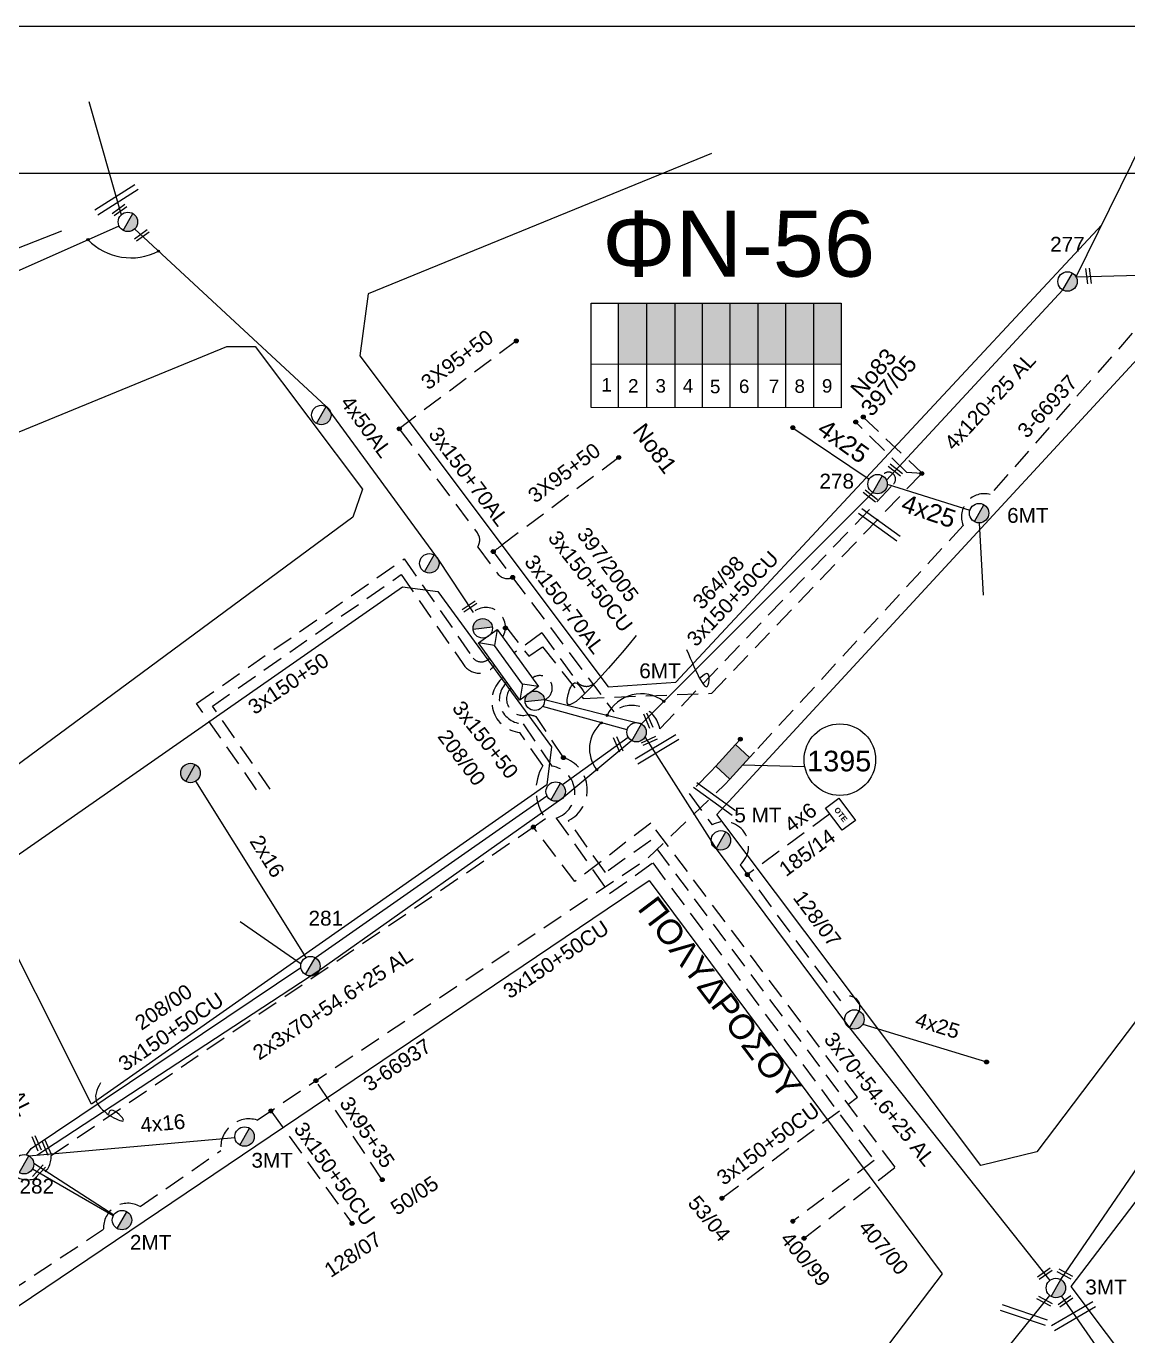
# Model space of a CAD drawing. Header units: millimetres. Extents: x 1421 to 7149, y 883 to 1925.
# Drawn here: x 5803.5 to 5937.2, y 1758.5 to 1917.4 of the extents above; entities that cross this region are included whole.
import ezdxf
from ezdxf.enums import TextEntityAlignment as Align

# ---------------------------------------------------------------- set-up
doc = ezdxf.new("R2010")
doc.units = ezdxf.units.MM
doc.linetypes.add('DASHED', pattern=[19.05, 12.7, -6.35])
for name, color, linetype in [('2x16', 7, 'Continuous'), ('3x82+57', 7, 'DASHED'), ('Link Box 4 Διευθύνσεων', 7, 'Continuous'), ('Pillar OTE', 7, 'Continuous'), ('Άγνωστα', 7, 'Continuous'), ('Γυμνά εναέρια ΧΤ (3Φ) 4x50AL', 7, 'Continuous'), ('Εναέρια παροχή ΧΤ 4x16', 7, 'SYN_LINE'), ('Εναέρια παροχή ΧΤ 4x25', 7, 'SYN_LINE'), ('Καλωδια Χ.Τ 3x95+35', 7, 'DASHED'), ('Καλωδια ΧΤ  3X95+50', 7, 'Continuous'), ('Καλώδια ΧΤ   3x150+50CU', 7, 'DASHED'), ('Καλώδια ΧΤ   3x150+70AL', 7, 'DASHED'), ('Καλώδια ΧΤ   3x150AL+50CU', 7, 'DASHED'), ('Μηχανική τομή', 7, 'Continuous'), ('Στύλος Ξύλινος', 7, 'Continuous'), ('Στύλος Ξύλινος @ 1', 7, 'Continuous'), ('Στύλος ΦΜ', 7, 'Continuous'), ('Στύλος ΦΜ @ 1', 7, 'Continuous'), ('Συνδέσεις', 7, 'Continuous'), ('Συνεστραμμένα ΧΤ   3x70+54.6+25 AL', 7, 'SYN_LINE'), ('Συνεστραμμένα ΧΤ   4x120+25 AL', 7, 'SYN_LINE'), ('Τομή', 7, 'Continuous'), ('Υποσταθμός εναέριος 2 στύλων', 7, 'Continuous'), ('Υποσταθμός πόλεως', 7, 'Continuous'), ('Υπόβαθρο ΔΕΗ', 7, 'Continuous'), ('Υπόγεια καλώδια Παροχών ΧΤ   4x6', 7, 'DASHED')]:
    doc.layers.add(name, color=color, linetype=linetype)
doc.styles.add('arial', font='ARIAL.TTF')
doc.styles.get("Standard").update_dxf_attribs({"font": 'ARIAL.TTF'})
doc.linetypes.add('SYN_LINE', pattern='A,0.5,-0.0001,["/\\/\\/\\/",Standard,S=0.1,R=0,X=0,Y=-0.05],-0.25', length=0.7501)

# ---------------------------------------------------------------- blocks, each defined once
blk = doc.blocks.new('ΥΠΑΡΧΩΝ ΤΣΙΜΕΝΤΕΝΙΟΣ ΣΤΥΛΟΣ')
at = {"layer": 'Στύλος ΦΜ'}
blk.add_hatch(color=256, dxfattribs=at).paths.add_polyline_path([(-1.29, -2.28, 0.574793), (2.62, 0, 0.268822), (1.3, 2.27)])
blk.add_line((-1.29, -2.28), (1.3, 2.27), dxfattribs=at)
blk.add_circle((0, 0), 2.62, dxfattribs=at)
at = {"layer": 'Στύλος ΦΜ', "flags": 4}
for tag, p in [('ΑΡΙΘΜΟΣ', (-4.68, 8.05)), ('ΤΥΠΟΣ', (-4.91, 3.03))]:
    blk.add_attdef(tag, p, '', height=4, dxfattribs=at)
blk = doc.blocks.new('ΥΠΑΡΧΩΝ ΞΥΛΙΝΟΣ ΣΤΥΛΟΣ')
at = {"layer": 'Στύλος Ξύλινος'}
h = blk.add_hatch(color=256, dxfattribs=at)
h.paths.add_polyline_path([(-2.62, 0, 0.270008), (-1.29, -2.28), (1.3, 2.27, 0.576266)])
h.paths.add_polyline_path([(-1.29, -2.28, 0.574793), (2.62, 0, 0.268822), (1.3, 2.27)])
blk.add_line((-1.29, -2.28), (1.3, 2.27), dxfattribs=at)
blk.add_circle((0, 0), 2.62, dxfattribs=at)
at = {"layer": 'Στύλος Ξύλινος', "flags": 4}
for tag, p in [('ΑΡΙΘΜΟΣ', (-4.91, 8.6)), ('ΤΥΠΟΣ', (-4.85, 3.39))]:
    blk.add_attdef(tag, p, '', height=4, dxfattribs=at)
blk = doc.blocks.new('LINK BOX 4 ΑΝΑΧΩΡΗΣΕΩΝ')
at = {"layer": 'Link Box 4 Διευθύνσεων', "ltscale": 40}
blk.add_hatch(color=256, dxfattribs=at).paths.add_polyline_path([(-3.54, 0), (-3.54, -4.67), (3.54, -4.67), (3.54, 0)])
for p, q in [((-3.54, 0), (-5.33, 0)), ((5.33, 0), (3.54, 0)), ((-3.54, -4.67), (-5.33, -4.67)), ((5.33, -4.67), (3.54, -4.67))]:
    blk.add_line(p, q, dxfattribs=at)
blk.add_lwpolyline([(-3.54, -4.67), (-3.54, 0), (3.54, 0), (3.54, -4.67)], close=True, dxfattribs=at)
blk = doc.blocks.new('ΥΠΟΣΤΑΘΜΟΣ ΕΝΑΕΡΙΟΣ ΕΠΙ 2 ΣΤΥΛΩΝ')
at = {"layer": 'Υποσταθμός εναέριος 2 στύλων', "linetype": 'Continuous'}
for points in [[(-11.97, -2.11, 0.574793), (-8.45, -0.07, 0.268822), (-9.64, 1.98)], [(9.68, -2.15, 0.574793), (13.19, -0.1, 0.268822), (12.01, 1.95)]]:
    blk.add_hatch(color=256, dxfattribs=at).paths.add_polyline_path(points)
for p, q in [((-11.97, -2.11), (-9.64, 1.98)), ((9.68, -2.15), (12.01, 1.95))]:
    blk.add_line(p, q, dxfattribs=at)
for centre in [(-10.81, -0.07), (10.84, -0.1)]:
    blk.add_circle(centre, 2.36, dxfattribs=at)
at = {"layer": 'Υποσταθμός πόλεως', "linetype": 'Continuous', "ltscale": 40}
blk.add_lwpolyline([(-8.57, 2.82), (8.57, 2.82), (8.57, -2.82), (-8.57, -2.82)], close=True, dxfattribs=at)
for points in [[(-5.75, 0), (-8.57, 2.82)], [(-8.57, -2.82), (-5.75, 0)], [(-5.75, 0), (5.75, 0)], [(5.75, 0), (8.57, 2.82)], [(8.57, -2.82), (5.75, 0)]]:
    blk.add_lwpolyline(points, dxfattribs=at)
at = {"layer": 'Υποσταθμός εναέριος 2 στύλων', "ltscale": 40, "flags": 1}
for tag, p in [('ΜΕΤΑΣΧΗΜΑΤΙΣΜΟΣ', (14.09, 2.51)), ('ΙΣΧΥΣ', (14.07, -0.28)), ('ΑΡΙΘΜΟΣ', (14.19, -3))]:
    blk.add_attdef(tag, p, '', height=1.8, dxfattribs=at)
blk = doc.blocks.new('ΤΟΜΗ')
at = {"layer": 'Τομή', "ltscale": 40}
for p, q in [((10.95, 0.22), (-12.13, 0.22)), ((10.95, -2.57), (-12.13, -2.57))]:
    blk.add_line(p, q, dxfattribs=at)
blk = doc.blocks.new('_ΣΥΝΔΕΣΗ')
at = {"layer": 'Συνδέσεις', "linetype": 'SYN_LINE', "ltscale": 40}
blk.add_hatch(color=256, dxfattribs=at).paths.add_polyline_path([(0.5, -0.01, 1), (-0.5, -0.01, 1)])
at = {"layer": 'Συνδέσεις'}
blk.add_circle((0, -0.01), 0.5, dxfattribs=at)
blk = doc.blocks.new('ΜΗΧΑΝΙΚΗ ΤΟΜΗ')
at = {"layer": 'Μηχανική τομή', "ltscale": 40}
for p, q in [((-3.67, 1.17), (3.91, 1.17)), ((3.91, -0.38), (-3.67, -0.38))]:
    blk.add_line(p, q, dxfattribs=at)
blk = doc.blocks.new('PILLAR ΟΤΕ')
at = {"layer": 'Pillar OTE', "ltscale": 40}
blk.add_lwpolyline([(-3.31, 2.02), (3.39, 2.02), (3.39, -1.99), (-3.31, -1.99)], close=True, dxfattribs=at)
at = {"layer": 'Pillar OTE', "insert": (-1.81, 0.71), "char_height": 1.3575, "width": 109.961, "attachment_point": 1}
blk.add_mtext('{\\fArial|b1|i0|c161|p34;OTE}', dxfattribs=at)

msp = doc.modelspace()

# ---------------------------------------------------------------- hatches: boundary and pattern name
at = {"layer": 'Καλώδια ΧΤ   3x150+50CU', "linetype": 'DASHED', "lineweight": -3, "ltscale": 0.2}
h = msp.add_hatch(color=27, dxfattribs=at)
h.dxf.hatch_style = 1
h.paths.add_polyline_path([(5888.97, 1883.76), (5885.58, 1883.76), (5885.58, 1876.39), (5888.97, 1876.39)])
h = msp.add_hatch(color=151, dxfattribs=at)
h.dxf.hatch_style = 1
h.paths.add_polyline_path([(5895.77, 1883.76), (5892.38, 1883.76), (5892.38, 1876.38), (5895.76, 1876.38)])
at = {"layer": 'Καλώδια ΧΤ   3x150AL+50CU', "linetype": 'DASHED', "lineweight": -3, "ltscale": 0.2}
h = msp.add_hatch(color=5, dxfattribs=at)
h.dxf.hatch_style = 1
h.paths.add_polyline_path([(5875.4, 1876.41), (5878.8, 1876.41), (5878.8, 1883.78), (5875.4, 1883.78)])
h = msp.add_hatch(color=6, dxfattribs=at)
h.dxf.hatch_style = 1
h.paths.add_polyline_path([(5878.88, 1876.41), (5882.27, 1876.41), (5882.27, 1883.78), (5878.88, 1883.78)])
h = msp.add_hatch(color=30, dxfattribs=at)
h.dxf.hatch_style = 1
h.paths.add_polyline_path([(5892.49, 1883.72), (5889.05, 1883.72), (5889.05, 1876.36), (5892.49, 1876.36)])
h = msp.add_hatch(color=62, dxfattribs=at)
h.dxf.hatch_style = 1
h.paths.add_polyline_path([(5899.05, 1883.77), (5895.66, 1883.77), (5895.66, 1876.39), (5899.05, 1876.39)])
h = msp.add_hatch(color=85, dxfattribs=at)
h.dxf.hatch_style = 1
h.paths.add_polyline_path([(5902.44, 1883.77), (5899.05, 1883.77), (5899.05, 1876.39), (5902.44, 1876.39)])
at = {"layer": 'Συνεστραμμένα ΧΤ   3x70+54.6+25 AL', "linetype": 'DASHED', "lineweight": -3, "ltscale": 0.2}
h = msp.add_hatch(color=1, dxfattribs=at)
h.dxf.hatch_style = 1
h.paths.add_polyline_path([(5882.28, 1876.33), (5885.58, 1876.33), (5885.58, 1883.7), (5882.28, 1883.7)])

# ---------------------------------------------------------------- linework, layer by layer
at = {"lineweight": -3, "ltscale": 0.1}
for points in [[(4932.72, 1917.4), (7149.36, 1917.4), (7149.36, 887.4), (4932.72, 887.4)], [(5038.25, 1899.55), (6989.1, 1899.55), (6989.1, 911.99), (5038.25, 911.99)]]:
    msp.add_lwpolyline(points, close=True, dxfattribs=at)
at = {"layer": '2x16', "color": 6, "lineweight": -3, "ltscale": 0.1}
msp.add_lwpolyline([(5837.5, 1804.4), (5824.11, 1825.8)], dxfattribs=at)
at = {"layer": '3x82+57', "color": 62, "linetype": 'Continuous', "lineweight": -3, "ltscale": 0.2}
msp.add_lwpolyline([(5929.07, 1765.31), (5941.56, 1783.51), (5966.36, 1815.95), (5988.1, 1842.07)], dxfattribs=at)
at = {"layer": 'Pillar OTE', "lineweight": -3, "ltscale": 40}
for points in [[(5872.08, 1871.14), (5872.08, 1883.78), (5902.41, 1883.78), (5902.41, 1871.11), (5872.08, 1871.14)], [(5875.41, 1871.14), (5875.41, 1883.78)], [(5878.85, 1871.14), (5878.85, 1883.78)], [(5882.29, 1871.13), (5882.29, 1883.78)], [(5885.58, 1871.13), (5885.58, 1883.78)], [(5888.97, 1871.13), (5888.97, 1883.78)], [(5892.37, 1871.12), (5892.37, 1883.78)], [(5895.7, 1871.12), (5895.7, 1883.78)], [(5899.09, 1871.12), (5899.09, 1883.78)], [(5872.08, 1876.43), (5902.41, 1876.4)]]:
    msp.add_lwpolyline(points, dxfattribs=at)
at = {"layer": 'Άγνωστα', "lineweight": -3, "ltscale": 0.1}
msp.add_line((5898.01, 1827.54), (5890.46, 1827.73), dxfattribs=at)
msp.add_circle((5902.27, 1828.4), 4.34, dxfattribs=at)
for points in [[(5877.55, 1843.45), (5869.3, 1836.32), (5870.04, 1837.72), (5871.29, 1836.48)], [(5883.66, 1841.78), (5886.36, 1837.72), (5886.25, 1838.83), (5885.29, 1838.3)], [(5812.54, 1789.19), (5812.18, 1786.62), (5815.29, 1784.76), (5813.67, 1785.77), (5813.49, 1785.43)]]:
    msp.add_spline(points, degree=3, dxfattribs=at)
at = {"layer": 'Γυμνά εναέρια ΧΤ (3Φ) 4x50AL', "color": 85, "lineweight": -3, "ltscale": 0.1}
msp.add_lwpolyline([(5811.13, 1908.26), (5815.05, 1894.51)], dxfattribs=at)
at = {"layer": 'Γυμνά εναέρια ΧΤ (3Φ) 4x50AL', "color": 5, "lineweight": -3, "ltscale": 0.1}
msp.add_lwpolyline([(5816.67, 1892.8), (5839.92, 1871.24), (5853.53, 1852.68), (5857.76, 1846.27)], dxfattribs=at)
at = {"layer": 'Γυμνά εναέρια ΧΤ (3Φ) 4x50AL', "color": 5, "linetype": 'DASHED', "lineweight": -3, "ltscale": 0.2}
msp.add_arc((5859.31, 1844.49), 2.37, 329.5758, 130.9395, dxfattribs=at)
at = {"layer": 'Εναέρια παροχή ΧΤ 4x16', "color": 27, "lineweight": -3, "ltscale": 20}
msp.add_lwpolyline([(5803.83, 1780.33), (5828.85, 1782.56)], dxfattribs=at)
at = {"layer": 'Εναέρια παροχή ΧΤ 4x25', "color": 1, "lineweight": -3, "ltscale": 10}
for points in [[(5896.55, 1868.68), (5905.82, 1862.42)], [(5908.02, 1861.84), (5918.05, 1858.69)], [(5919.17, 1857.13), (5919.66, 1848.35)]]:
    msp.add_lwpolyline(points, dxfattribs=at)
at = {"layer": 'Εναέρια παροχή ΧΤ 4x25', "color": 151, "lineweight": -3, "ltscale": 10}
msp.add_lwpolyline([(5836.87, 1803.6), (5829.48, 1808.73)], dxfattribs=at)
at = {"layer": 'Εναέρια παροχή ΧΤ 4x25', "color": 62, "lineweight": -3, "ltscale": 20}
msp.add_lwpolyline([(5905.05, 1796.31), (5920.07, 1791.72)], dxfattribs=at)
at = {"layer": 'Καλωδια Χ.Τ 3x95+35', "color": 133, "lineweight": -3, "ltscale": 0.2}
msp.add_lwpolyline([(5846.72, 1777.43), (5838.67, 1789.45)], dxfattribs=at)
at = {"layer": 'Καλωδια ΧΤ  3X95+50', "color": 1, "linetype": 'DASHED', "lineweight": -3, "ltscale": 0.2}
msp.add_lwpolyline([(5863, 1879.21), (5848.78, 1868.55)], dxfattribs=at)
msp.add_lwpolyline([(5875.43, 1865.06), (5861.24, 1854.41, -0.004116), (5860.19, 1853.64)], format="xyb", dxfattribs=at)
at = {"layer": 'Καλώδια ΧΤ   3x150+50CU', "color": 151, "lineweight": -3, "ltscale": 0.2}
msp.add_lwpolyline([(5944.16, 1885.62), (5942.8, 1885.85), (5920.53, 1860.58, 0.620374), (5917.24, 1856.83), (5891.91, 1829.32)], format="xyb", dxfattribs=at)
at = {"layer": 'Καλώδια ΧΤ   3x150+50CU', "color": 5, "lineweight": -3, "ltscale": 0.2}
for points in [[(5861.68, 1844.61), (5864.5, 1840.95), (5866.19, 1842.11), (5871.11, 1835.84), (5886.73, 1836.46), (5912.2, 1863.13), (5910.38, 1863.23), (5904.2, 1869.37)], [(5905.11, 1869.97), (5912.24, 1863.16)]]:
    msp.add_lwpolyline(points, dxfattribs=at)
at = {"layer": 'Καλώδια ΧΤ   3x150+50CU', "color": 1, "lineweight": -3, "ltscale": 0.2}
msp.add_lwpolyline([(5860.19, 1853.64), (5862.55, 1850.52), (5874.82, 1834.21, -0.568519), (5880.42, 1832.14), (5908.79, 1861.84, 1.124722), (5907.43, 1862.86)], format="xyb", dxfattribs=at)
at = {"layer": 'Καλώδια ΧΤ   3x150+50CU', "color": 27, "lineweight": -3, "ltscale": 0.2}
msp.add_lwpolyline([(5831.48, 1824.75), (5824.19, 1835.22), (5849.39, 1852.76), (5857.78, 1840.7, 0.450039), (5859.74, 1840.71)], format="xyb", dxfattribs=at)
at = {"layer": 'Καλώδια ΧΤ   3x150+50CU', "color": 30, "lineweight": -3, "ltscale": 0.2}
msp.add_lwpolyline([(5833.14, 1824.8), (5826.11, 1834.91), (5849.01, 1850.85), (5856.52, 1840.06, 0.552921), (5860.35, 1839.86)], format="xyb", dxfattribs=at)
at = {"layer": 'Καλώδια ΧΤ   3x150+50CU', "color": 85, "lineweight": -3, "ltscale": 0.2}
for points in [[(5887.94, 1775.19), (5904.4, 1787.44), (5879.33, 1820.69), (5870.11, 1813.63), (5865.06, 1820.21), (5866.53, 1821.25, -0.305219), (5866.22, 1827.68), (5863.41, 1831.7, -0.669741), (5861.42, 1838.39)], [(5800.94, 1776.82), (5802.37, 1777.74, 0.566416), (5806.56, 1780.35), (5865.06, 1820.21)]]:
    msp.add_lwpolyline(points, format="xyb", dxfattribs=at)
at = {"layer": 'Καλώδια ΧΤ   3x150+50CU', "color": 62, "lineweight": -3, "ltscale": 0.2}
for points in [[(5861.85, 1837.79, 0.67653), (5863.83, 1832.76), (5867.32, 1827.61, -0.792041), (5867.85, 1821.31), (5874.32, 1812.16), (5879.56, 1815.87), (5906.44, 1779.76), (5896.56, 1772.4)], [(5886.6, 1826.95), (5883.99, 1824.28), (5886.75, 1820.48, -0.909277), (5890.15, 1815.65), (5902.35, 1799.13, -0.903645), (5904.61, 1797.9)]]:
    msp.add_lwpolyline(points, format="xyb", dxfattribs=at)
at = {"layer": 'Καλώδια ΧΤ   3x150+50CU', "color": 6, "lineweight": -3, "ltscale": 0.2}
for points in [[(5865.43, 1833.59, 0.053447), (5864.41, 1833.86)], [(5897.92, 1770.32), (5908.98, 1778.95), (5879.33, 1818.59), (5873.81, 1814.69), (5869.34, 1821.01, 0.6715), (5868.72, 1828.65), (5865.41, 1833.62)]]:
    msp.add_lwpolyline(points, format="xyb", dxfattribs=at)
at = {"layer": 'Καλώδια ΧΤ   3x150+50CU', "color": 133, "lineweight": -3, "ltscale": 0.2}
msp.add_lwpolyline([(5779.47, 1749.04), (5794.94, 1759.52), (5812.91, 1771.42, -0.601732), (5817.34, 1774.17), (5827.15, 1780.97, -0.538889), (5831.53, 1784.67), (5878.99, 1816.47), (5888.32, 1825.38)], format="xyb", dxfattribs=at)
msp.add_lwpolyline([(5833.2, 1785.79), (5843.06, 1772.13)], dxfattribs=at)
at = {"layer": 'Καλώδια ΧΤ   3x150+50CU', "color": 6, "lineweight": -3, "ltscale": 0.2}
msp.add_arc((5863.81, 1835.77), 2, 137.4927, 287.6767, dxfattribs=at)
at = {"layer": 'Καλώδια ΧΤ   3x150+70AL', "color": 1, "lineweight": -3, "ltscale": 0.2}
for points in [[(5848.78, 1868.55), (5858.26, 1855.92, -0.317428), (5858.31, 1854.2), (5860.73, 1850.97, 0.356259), (5862.55, 1850.52)], [(5866.11, 1843.78), (5870.37, 1837.87, 0.415902), (5872.3, 1837.56, 1.641801)]]:
    msp.add_lwpolyline(points, format="xyb", dxfattribs=at)
msp.add_lwpolyline([(5866.11, 1843.78), (5862.75, 1841.35)], dxfattribs=at)
at = {"layer": 'Συνεστραμμένα ΧΤ   3x70+54.6+25 AL', "color": 151, "lineweight": -3, "ltscale": 10}
msp.add_line((5866.41, 1835.68), (5878.18, 1832.75), dxfattribs=at)
at = {"layer": 'Συνεστραμμένα ΧΤ   3x70+54.6+25 AL', "color": 151, "lineweight": -3, "ltscale": 20}
for points in [[(5930.93, 1886.99), (5940.4, 1906.2)], [(5878.18, 1832.75), (5906.26, 1860.81)], [(5877.01, 1830.71), (5868.53, 1823.64), (5839.04, 1802.76), (5804.82, 1780.37)], [(5927.73, 1763.39), (5909.51, 1740.81), (5888.68, 1727.68), (5841.05, 1665.44)]]:
    msp.add_lwpolyline(points, dxfattribs=at)
at = {"layer": 'Συνεστραμμένα ΧΤ   3x70+54.6+25 AL', "color": 5, "lineweight": -3, "ltscale": 20}
msp.add_lwpolyline([(5736.02, 1847.97), (5761.04, 1855.68), (5772.79, 1876.34), (5794.66, 1884.24), (5814.78, 1893.17)], dxfattribs=at)
at = {"layer": 'Συνεστραμμένα ΧΤ   3x70+54.6+25 AL', "color": 151, "lineweight": -3, "ltscale": 10}
msp.add_lwpolyline([(5930.93, 1886.99), (5944.72, 1887.35)], dxfattribs=at)
at = {"layer": 'Συνεστραμμένα ΧΤ   3x70+54.6+25 AL', "color": 6, "lineweight": -3, "ltscale": 10}
for points in [[(5876.44, 1832), (5866.18, 1834.84)], [(5868.59, 1825.38), (5876.58, 1831.13)]]:
    msp.add_lwpolyline(points, dxfattribs=at)
at = {"layer": 'Συνεστραμμένα ΧΤ   3x70+54.6+25 AL', "color": 62, "lineweight": -3, "ltscale": 20}
msp.add_lwpolyline([(5878.61, 1831.15), (5887.24, 1817.58), (5903.44, 1795.86), (5927.76, 1765.22)], dxfattribs=at)
at = {"layer": 'Συνεστραμμένα ΧΤ   3x70+54.6+25 AL', "color": 6, "lineweight": -3, "ltscale": 20}
for points in [[(5838.6, 1804.36), (5866.72, 1824)], [(5803.56, 1780.45), (5804.12, 1781.2), (5836.84, 1803.2)]]:
    msp.add_lwpolyline(points, dxfattribs=at)
at = {"layer": 'Συνεστραμμένα ΧΤ   3x70+54.6+25 AL', "color": 27, "lineweight": -3, "ltscale": 15}
for points in [[(5814.07, 1773.04), (5804.27, 1778.72)], [(5804.42, 1779.42), (5814.14, 1773.17)]]:
    msp.add_lwpolyline(points, dxfattribs=at)
at = {"layer": 'Συνεστραμμένα ΧΤ   3x70+54.6+25 AL', "color": 151, "linetype": 'DASHED', "lineweight": -3, "ltscale": 0.2}
msp.add_arc((5865.84, 1837.08), 1.52, 292.1046, 126.1251, dxfattribs=at)
at = {"layer": 'Συνεστραμμένα ΧΤ   4x120+25 AL', "color": 151, "lineweight": -3, "ltscale": 20}
msp.add_lwpolyline([(5907.92, 1862.32), (5929.31, 1885.39)], dxfattribs=at)
at = {"layer": 'Συνεστραμμένα ΧΤ   4x120+25 AL', "color": 27, "lineweight": -3, "ltscale": 20}
msp.add_lwpolyline([(5967.67, 1712.79), (5947.31, 1737.21), (5929.16, 1763.33)], dxfattribs=at)
at = {"layer": 'Υπόβαθρο ΔΕΗ', "lineweight": -3, "ltscale": 0.2}
for points in [[(5974.88, 1902.39), (5989.92, 1865.02), (5926.17, 1780.81), (5919.36, 1779.16), (5887.33, 1821.73), (5961.74, 1902.31)], [(5886.68, 1901.95), (5845.02, 1884.93), (5844, 1877.39), (5874.13, 1837.24), (5882.37, 1837.8), (5934.08, 1893.29)], [(5436.86, 1696.81), (5429.59, 1670.01), (5440.27, 1659.11), (5553.66, 1710.43), (5570.91, 1741.8), (5716.02, 1856.57), (5807.82, 1892.58)], [(5795.71, 1822.81), (5791.75, 1825.57), (5775.84, 1857.18), (5827.88, 1878.54), (5831.3, 1878.54), (5844.33, 1861.23), (5843.15, 1857.81), (5795.71, 1822.81)], [(5811.45, 1786.58), (5797.83, 1813.62), (5849.17, 1849.36), (5853.47, 1848.81), (5867.27, 1829.96), (5866.72, 1825.35), (5811.45, 1786.58)], [(5983.77, 1727.75), (5968.82, 1713.29), (5930.34, 1764.49), (5989.13, 1841.62), (5997.45, 1840.71), (5994.7, 1785.5), (5983.77, 1727.75)], [(5770.98, 1736.02), (5771.78, 1741.36), (5879.12, 1813.75), (5914.67, 1766), (5839.88, 1667.58), (5770.98, 1736.02)]]:
    msp.add_lwpolyline(points, dxfattribs=at)
at = {"layer": 'Υπόβαθρο ΔΕΗ', "lineweight": -3}
for centre, radius, start, end in [((5816.22, 1896.54), 7.25, 224.08, 297.4851), ((5878.15, 1831.84), 4.56, 52.8949, 154.7416), ((5875.94, 1829.73), 4.07, 129.8112, 218.9225)]:
    msp.add_arc(centre, radius, start, end, dxfattribs=at)
at = {"layer": 'Υπόγεια καλώδια Παροχών ΧΤ   4x6', "color": 62, "lineweight": -3, "ltscale": 0.2}
msp.add_lwpolyline([(5901.02, 1821.8), (5891.04, 1814.45)], dxfattribs=at)

# ---------------------------------------------------------------- block references
at = {"layer": 'Link Box 4 Διευθύνσεων', "lineweight": -3, "xscale": 0.4999999999999997, "yscale": 0.4999999999999997, "zscale": 0.4999999999999997, "rotation": 227.6472639518704}
msp.add_blockref('LINK BOX 4 ΑΝΑΧΩΡΗΣΕΩΝ', (5890.12, 1827.35), dxfattribs=at)
at = {"layer": 'Pillar OTE', "xscale": 0.5, "yscale": 0.5, "zscale": 0.5, "rotation": 307}
msp.add_blockref('PILLAR ΟΤΕ', (5902.33, 1821.78), dxfattribs=at)
at = {"layer": 'Μηχανική τομή', "lineweight": -3}
for p, xscale, yscale, zscale, rotation in [((5814.81, 1895.18), 0.2499999999984241, 0.2499999999984241, 0.2499999999984241, 215.8570581882601), ((5817.51, 1892.11), 0.2499999999984241, 0.2499999999984241, 0.2499999999984241, 215.8570581882601), ((5932.35, 1887.1), 0.249999999998279, 0.249999999998279, 0.249999999998279, 277.4836788748939), ((5908.93, 1863.49), 0.2499999999982691, 0.2499999999982691, 0.2499999999982691, 322.4615639157373), ((5905.87, 1860.33), 0.2499999999982691, 0.2499999999982691, 0.2499999999982691, 322.4615639157373), ((5857.35, 1846.89), 0.2499999999982279, 0.2499999999982279, 0.2499999999982279, 32.70040823416819), ((5879.12, 1833.13), 0.2499999999978776, 0.2499999999978776, 0.2499999999978776, 113.5631875870676), ((5875.47, 1830.28), 0.2499999999978776, 0.2499999999978776, 0.2499999999978776, 113.5631875870676), ((5879.16, 1830.57), 0.2499999999978737, 0.2499999999978737, 0.2499999999978737, 24.47320473280687), ((5804.88, 1781.85), 0.2499999999978776, 0.2499999999978776, 0.2499999999978776, 113.5631875870676), ((5806.09, 1781.33), 0.2499999999978776, 0.2499999999978776, 0.2499999999978776, 113.5631875870676), ((5805.12, 1778.31), 0.2499999999975633, 0.2499999999975633, 0.2499999999975633, 47.93277293574079), ((5927.1, 1766.13), 0.2499999999975128, 0.2499999999975128, 0.2499999999975128, 214.7485494885338), ((5929.66, 1766.06), 0.2499999999979677, 0.2499999999979677, 0.2499999999979677, 152.2063093176749), ((5927.18, 1762.77), 0.2499999999979677, 0.2499999999979677, 0.2499999999979677, 152.2063093176749), ((5929.62, 1762.76), 0.2499999999975128, 0.2499999999975128, 0.2499999999975128, 214.7485494885338)]:
    msp.add_blockref('ΜΗΧΑΝΙΚΗ ΤΟΜΗ', p, dxfattribs=dict(at, xscale=xscale, yscale=yscale, zscale=zscale, rotation=rotation))
at = {"layer": 'Στύλος Ξύλινος @ 1', "lineweight": -3, "ltscale": 40, "xscale": 0.4499999999998181, "yscale": 0.4499999999998181, "zscale": 0.4499999999998181}
msp.add_blockref('ΥΠΑΡΧΩΝ ΞΥΛΙΝΟΣ ΣΤΥΛΟΣ', (5823.45, 1826.78), dxfattribs=at)
at = {"layer": 'Στύλος ΦΜ @ 1', "lineweight": -3, "ltscale": 40, "xscale": 0.4499999999998181, "yscale": 0.4499999999998181, "zscale": 0.4499999999998181}
for p in [(5815.86, 1893.65), (5839.33, 1870.22), (5852.44, 1852.22), (5867.77, 1824.53), (5904.03, 1796.88)]:
    msp.add_blockref('ΥΠΑΡΧΩΝ ΤΣΙΜΕΝΤΕΝΙΟΣ ΣΤΥΛΟΣ', p, dxfattribs=at)
at = {"layer": 'Στύλος ΦΜ @ 1', "lineweight": -3, "ltscale": 40}
ref = msp.add_blockref('ΥΠΑΡΧΩΝ ΤΣΙΜΕΝΤΕΝΙΟΣ ΣΤΥΛΟΣ', (5929.9, 1886.42), dxfattribs=dict(at, xscale=0.4499999999998181, yscale=0.4499999999998181, zscale=0.4499999999998181))
ref.add_attrib('ΑΡΙΘΜΟΣ', '277', (5927.79, 1890.04), dxfattribs={"layer": 'Στύλος ΦΜ', "height": 1.8, "flags": 4})
ref = msp.add_blockref('ΥΠΑΡΧΩΝ ΤΣΙΜΕΝΤΕΝΙΟΣ ΣΤΥΛΟΣ', (5906.84, 1861.84), dxfattribs=dict(at, xscale=0.4499999999998181, yscale=0.4499999999998181, zscale=0.4499999999998181))
ref.add_attrib('ΑΡΙΘΜΟΣ', '278', (5899.79, 1861.3), dxfattribs={"layer": 'Στύλος ΦΜ', "height": 1.8, "flags": 4})
ref = msp.add_blockref('ΥΠΑΡΧΩΝ ΤΣΙΜΕΝΤΕΝΙΟΣ ΣΤΥΛΟΣ', (5919.17, 1858.31), dxfattribs=dict(at, xscale=0.4499999999998181, yscale=0.4499999999998181, zscale=0.4499999999998181))
ref.add_attrib('ΑΡΙΘΜΟΣ', '6MT', (5922.57, 1857.14), dxfattribs={"layer": 'Στύλος ΦΜ', "height": 1.8, "flags": 4})
ref = msp.add_blockref('ΥΠΑΡΧΩΝ ΤΣΙΜΕΝΤΕΝΙΟΣ ΣΤΥΛΟΣ', (5877.59, 1831.73), dxfattribs=dict(at, xscale=0.4499999999998181, yscale=0.4499999999998181, zscale=0.4499999999998181))
ref.add_attrib('ΑΡΙΘΜΟΣ', '6MT', (5877.92, 1838.28), dxfattribs={"layer": 'Στύλος ΦΜ', "height": 1.8, "flags": 4})
ref = msp.add_blockref('ΥΠΑΡΧΩΝ ΤΣΙΜΕΝΤΕΝΙΟΣ ΣΤΥΛΟΣ', (5887.83, 1818.61), dxfattribs=dict(at, xscale=0.4499999999998181, yscale=0.4499999999998181, zscale=0.4499999999998181))
ref.add_attrib('ΑΡΙΘΜΟΣ', '5 MT', (5889.46, 1820.79), dxfattribs={"layer": 'Στύλος ΦΜ', "height": 1.8, "flags": 4})
ref = msp.add_blockref('ΥΠΑΡΧΩΝ ΤΣΙΜΕΝΤΕΝΙΟΣ ΣΤΥΛΟΣ', (5838.01, 1803.34), dxfattribs=dict(at, xscale=0.4499999999998181, yscale=0.4499999999998181, zscale=0.4499999999998181))
ref.add_attrib('ΑΡΙΘΜΟΣ', '281', (5837.78, 1808.26), dxfattribs={"layer": 'Στύλος ΦΜ', "height": 1.8, "flags": 4})
ref = msp.add_blockref('ΥΠΑΡΧΩΝ ΤΣΙΜΕΝΤΕΝΙΟΣ ΣΤΥΛΟΣ', (5830.02, 1782.66), dxfattribs=dict(at, xscale=0.4499999999998181, yscale=0.4499999999998181, zscale=0.4499999999998181))
ref.add_attrib('ΑΡΙΘΜΟΣ', '3MT', (5830.85, 1778.89), dxfattribs={"layer": 'Στύλος ΦΜ', "height": 1.8, "flags": 4})
ref = msp.add_blockref('ΥΠΑΡΧΩΝ ΤΣΙΜΕΝΤΕΝΙΟΣ ΣΤΥΛΟΣ', (5803.25, 1779.31), dxfattribs=dict(at, xscale=0.4499999999998181, yscale=0.4499999999998181, zscale=0.4499999999998181))
ref.add_attrib('ΑΡΙΘΜΟΣ', '282', (5802.7, 1775.75), dxfattribs={"layer": 'Στύλος ΦΜ', "height": 1.8, "flags": 4})
ref = msp.add_blockref('ΥΠΑΡΧΩΝ ΤΣΙΜΕΝΤΕΝΙΟΣ ΣΤΥΛΟΣ', (5815.14, 1772.53), dxfattribs=dict(at, xscale=0.4499999999998181, yscale=0.4499999999998181, zscale=0.4499999999998181))
ref.add_attrib('ΑΡΙΘΜΟΣ', '2MT', (5816.1, 1768.93), dxfattribs={"layer": 'Στύλος ΦΜ', "height": 1.8, "flags": 4})
ref = msp.add_blockref('ΥΠΑΡΧΩΝ ΤΣΙΜΕΝΤΕΝΙΟΣ ΣΤΥΛΟΣ', (5928.49, 1764.29), dxfattribs=dict(at, xscale=0.4499999999998181, yscale=0.4499999999998181, zscale=0.4499999999998181))
ref.add_attrib('ΑΡΙΘΜΟΣ', '3MT', (5932.06, 1763.51), dxfattribs={"layer": 'Στύλος ΦΜ', "height": 1.8, "flags": 4})
at = {"layer": 'Συνδέσεις', "lineweight": -3}
for p, xscale, yscale, zscale in [((5811.01, 1891.5), 0.25, 0.25, 0.25), ((5819.56, 1890.11), 0.25, 0.25, 0.25), ((5863, 1879.22), 0.4777242751392805, 0.4777242751392805, 0.4777242751392805), ((5896.56, 1868.69), 0.4777242751392805, 0.4777242751392805, 0.4777242751392805), ((5904.2, 1869.38), 0.4777242751392805, 0.4777242751392805, 0.4777242751392805), ((5905.11, 1869.98), 0.4777242751392805, 0.4777242751392805, 0.4777242751392805), ((5848.79, 1868.55), 0.4777242751392805, 0.4777242751392805, 0.4777242751392805), ((5875.43, 1865.07), 0.4777242751392805, 0.4777242751392805, 0.4777242751392805), ((5912.21, 1863.13), 0.4777242751392805, 0.4777242751392805, 0.4777242751392805), ((5860.2, 1853.65), 0.4777242751392805, 0.4777242751392805, 0.4777242751392805), ((5862.55, 1850.52), 0.4777242751392805, 0.4777242751392805, 0.4777242751392805), ((5861.68, 1844.38), 0.4777242751392805, 0.4777242751392805, 0.4777242751392805), ((5880.9, 1835.48), 0.25, 0.25, 0.25), ((5874.02, 1833.78), 0.25, 0.25, 0.25), ((5873.34, 1832.86), 0.25, 0.25, 0.25), ((5890.19, 1830.89), 0.4777242751392805, 0.4777242751392805, 0.4777242751392805), ((5868.72, 1828.65), 0.4777242751392805, 0.4777242751392805, 0.4777242751392805), ((5872.78, 1827.18), 0.25, 0.25, 0.25), ((5865.06, 1820.22), 0.4777242751392805, 0.4777242751392805, 0.4777242751392805), ((5891.04, 1814.46), 0.4777242751392805, 0.4777242751392805, 0.4777242751392805), ((5920.07, 1791.72), 0.4777242751392805, 0.4777242751392805, 0.4777242751392805), ((5838.67, 1789.46), 0.4777242751392805, 0.4777242751392805, 0.4777242751392805), ((5833.2, 1785.79), 0.4777242751392805, 0.4777242751392805, 0.4777242751392805), ((5846.72, 1777.44), 0.4777242751392805, 0.4777242751392805, 0.4777242751392805), ((5887.95, 1775.19), 0.4777242751392805, 0.4777242751392805, 0.4777242751392805), ((5843.06, 1772.13), 0.4777242751392805, 0.4777242751392805, 0.4777242751392805), ((5896.56, 1772.4), 0.4777242751392805, 0.4777242751392805, 0.4777242751392805), ((5897.93, 1770.33), 0.4777242751392805, 0.4777242751392805, 0.4777242751392805)]:
    msp.add_blockref('_ΣΥΝΔΕΣΗ', p, dxfattribs=dict(at, xscale=xscale, yscale=yscale, zscale=zscale))
at = {"layer": 'Τομή', "lineweight": -3}
for p, xscale, yscale, zscale, rotation in [((5814.5, 1896.04), 0.25000000000009, 0.25000000000009, 0.25000000000009, 212.4379381789136), ((5906.77, 1856.77), 0.2499999999999256, 0.2499999999999256, 0.2499999999999256, 144.2544032885507), ((5880.08, 1829.35), 0.2499999999998096, 0.2499999999998096, 0.2499999999998096, 211.0398024379569), ((5886.76, 1823.49), 0.2499999999999256, 0.2499999999999256, 0.2499999999999256, 144.2544032885507), ((5930.62, 1761.18), 0.2499999999989672, 0.2499999999989672, 0.2499999999989672, 30.08716516684498), ((5924.85, 1761.21), 0.2499999999989491, 0.2499999999989491, 0.2499999999989491, 341.295227277866)]:
    msp.add_blockref('ΤΟΜΗ', p, dxfattribs=dict(at, xscale=xscale, yscale=yscale, zscale=zscale, rotation=rotation))
at = {"layer": 'Υποσταθμός εναέριος 2 στύλων', "lineweight": -3, "xscale": 0.5, "yscale": 0.5, "zscale": 0.5, "rotation": 125.7948971151287}
msp.add_blockref('ΥΠΟΣΤΑΘΜΟΣ ΕΝΑΕΡΙΟΣ ΕΠΙ 2 ΣΤΥΛΩΝ', (5862.05, 1839.91), dxfattribs=at)

# ---------------------------------------------------------------- texts
at = {"lineweight": -3, "ltscale": 30, "char_height": 1.63, "width": 11.2573, "attachment_point": 1}
for s, insert in [('1', (5873.32, 1874.7)), ('2', (5876.56, 1874.57)), ('3', (5879.89, 1874.57)), ('4', (5883.2, 1874.57)), ('5', (5886.5, 1874.49)), ('6', (5890.02, 1874.52)), ('7', (5893.65, 1874.52)), ('8', (5896.76, 1874.54)), ('9', (5900.09, 1874.57))]:
    msp.add_mtext(s, dxfattribs=dict(at, insert=insert))
at = {"lineweight": -3, "ltscale": 40, "insert": (5880, 1812.12), "char_height": 3, "width": 64.8866, "attachment_point": 1, "rotation": 307.1761, "style": 'arial'}
msp.add_mtext('ΠΟΛΥΔΡΟΣΟΥ', dxfattribs=at)
at = {"layer": 'Άγνωστα', "lineweight": -3, "ltscale": 0.1}
for s, height, rotation, p in [('3X95+50', 1.8, 36.8853, (5855.81, 1876.94)), ('No83', 2, 48.7844, (5906.32, 1875.34)), ('397/05', 2, 48.7844, (5908.19, 1873.78)), ('4x120+25 AL', 1.8, 47.3577, (5920.49, 1871.88)), ('3-66937', 1.8, 47.0949, (5927.45, 1871.28)), ('4x50AL', 1.8, 306.2395, (5844.8, 1868.81)), ('No81', 2, 306.8853, (5879.82, 1866.17)), ('4x25', 2.2, 324.2639, (5902.7, 1867.05)), ('3x150+70AL', 1.8, 306.8853, (5857.23, 1862.76)), ('3X95+50', 1.8, 36.8853, (5868.8, 1863.21)), ('4x25', 2.2, 341.2095, (5913.06, 1858.57)), ('3x150+50CU', 1.8, 308.11, (5872, 1850.05)), ('397/2005', 1.8, 306.8853, (5874.12, 1852.07)), ('3x150+70AL', 1.8, 306.8853, (5868.86, 1847.26)), ('3x150+50CU', 1.8, 46.3105, (5889.25, 1847.95)), ('364/98', 1.8, 46.3105, (5887.53, 1849.9)), ('3x150+50', 1.8, 33.9359, (5835.33, 1837.64)), ('3x150+50', 1.8, 308.11, (5859.25, 1830.82)), ('208/00', 1.8, 306.8853, (5856.38, 1828.66)), ('4x6', 1.8, 36.3646, (5897.48, 1821.39)), ('185/14', 1.8, 36.3646, (5898.29, 1817.13)), ('2x16', 1.8, 302.0351, (5832.77, 1816.68)), ('128/07', 1.8, 307, (5899.52, 1809.11)), ('3x150+50CU', 1.8, 33.8269, (5867.81, 1804.16)), ('2x3x70+54.6+25 AL', 1.8, 33.187, (5840.71, 1798.78)), ('3x70+54.6+25 AL', 1.8, 296.9752, (5799.05, 1794.24)), ('208/00', 1.8, 34.2735, (5820.17, 1798.39)), ('3x150+50CU', 1.8, 34.2735, (5821.08, 1795.39)), ('4x25', 1.8, 342.9848, (5914.13, 1796.15)), ('3-66937', 1.8, 33.8269, (5848.53, 1791.36)), ('3x70+54.6+25 AL', 1.8, 308.4297, (5907.11, 1787.22)), ('3x95+35', 1.8, 303.8269, (5844.91, 1783.2)), ('3x150+50CU', 1.8, 36.6672, (5893.55, 1781.79)), ('4x16', 1.8, 5.0828, (5820.09, 1784.29)), ('3x150+50CU', 1.8, 305.8107, (5840.95, 1778.15)), ('50/05', 1.8, 33.8269, (5850.63, 1775.53)), ('53/04', 1.8, 310.0018, (5886.42, 1772.72)), ('407/00', 1.8, 310.0018, (5907.58, 1769.22)), ('128/07', 1.8, 33.8269, (5843.16, 1768.36)), ('400/99', 1.8, 310.0018, (5898.09, 1767.81))]:
    msp.add_text(s, height=height, rotation=rotation, dxfattribs=at).set_placement(p, align=Align.MIDDLE_CENTER)
msp.add_text('1395', height=2.5, dxfattribs=at).set_placement((5902.19, 1828.23), align=Align.MIDDLE_CENTER)
at = {"layer": 'Υπόβαθρο ΔΕΗ', "lineweight": -3, "insert": (5873.41, 1895.01), "char_height": 8, "width": 84.6573, "attachment_point": 1}
msp.add_mtext('ΦN-56', dxfattribs=at)

doc.saveas('drawing.dxf')
